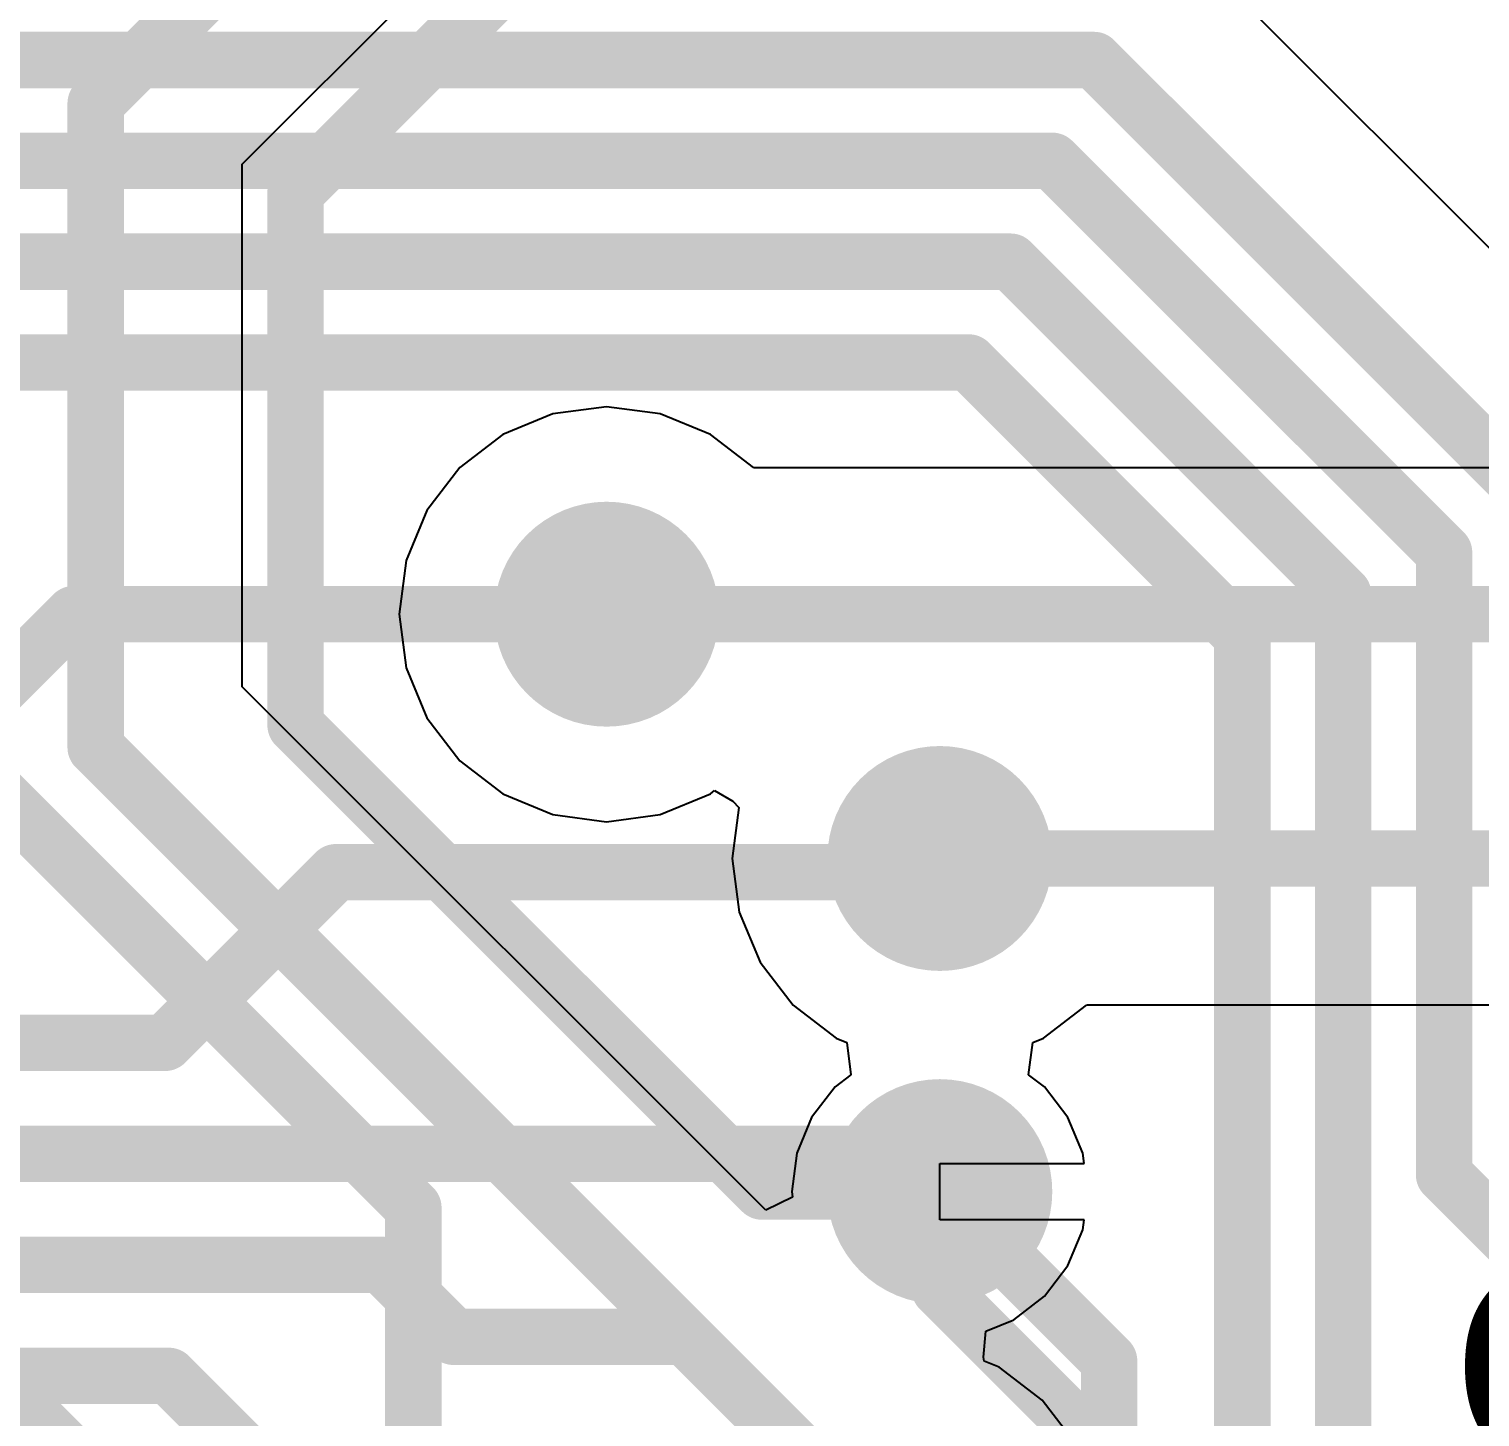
# Model space of a CAD drawing. Header units: millimetres. Extents: x 12 to 126, y 25 to 105.
# Drawn here: x 55 to 61.53, y 36.69 to 42.93 of the extents above; entities that cross this region are included whole.
import ezdxf

# ---------------------------------------------------------------- set-up
doc = ezdxf.new("R2010")
doc.units = ezdxf.units.MM
for name, color, linetype in [('BottomLayer', 5, 'Continuous'), ('BottomSolder', 6, 'Continuous'), ('MultiLayer', 9, 'Continuous'), ('TopLayer', 1, 'Continuous'), ('TopOverlay', 2, 'Continuous'), ('TopSolder', 216, 'Continuous'), ('ViaHoleLayer', 16, 'Continuous')]:
    doc.layers.add(name, color=color, linetype=linetype)

msp = doc.modelspace()

# ---------------------------------------------------------------- linework, layer by layer
at = {"layer": 'BottomLayer'}
for p, q in [((55.9597, 42.3268), (57.0665, 43.4335)), ((55.9597, 39.9732), (55.9597, 42.3268)), ((57.6, 41.2344), (57.3582, 41.2026)), ((57.8418, 41.2026), (57.6, 41.2344)), ((57.3582, 41.2026), (57.1328, 41.1092)), ((58.0672, 41.1092), (57.8418, 41.2026)), ((57.1328, 41.1092), (56.9393, 40.9607)), ((58.2607, 40.9607), (58.0672, 41.1092)), ((56.9393, 40.9607), (56.7908, 40.7672)), ((58.2615, 40.9597), (58.2607, 40.9607)), ((75.1268, 40.9597), (58.2615, 40.9597)), ((56.7908, 40.7672), (56.6974, 40.5418)), ((56.6974, 40.5418), (56.6656, 40.3)), ((56.6656, 40.3), (56.6974, 40.0582)), ((56.6974, 40.0582), (56.7908, 39.8328)), ((58.3169, 37.6161), (55.9597, 39.9732)), ((56.7908, 39.8328), (56.9393, 39.6393)), ((56.9393, 39.6393), (57.1328, 39.4908)), ((57.1328, 39.4908), (57.3582, 39.3974)), ((57.8418, 39.3974), (58.0672, 39.4908)), ((58.0672, 39.4908), (58.0863, 39.5055)), ((58.0863, 39.5055), (58.1687, 39.4583)), ((58.1687, 39.4583), (58.1958, 39.4294)), ((57.3582, 39.3974), (57.6, 39.3656)), ((57.6, 39.3656), (57.8418, 39.3974)), ((58.1958, 39.4294), (58.1656, 39.2)), ((58.1656, 39.2), (58.1974, 38.9582)), ((58.1974, 38.9582), (58.2908, 38.7328)), ((58.2908, 38.7328), (58.4393, 38.5393)), ((58.4393, 38.5393), (58.6328, 38.3908)), ((59.5672, 38.3908), (59.7607, 38.5393)), ((59.7607, 38.5393), (59.7615, 38.5403)), ((59.7615, 38.5403), (81.2866, 38.5403)), ((58.6328, 38.3908), (58.6809, 38.3709)), ((58.6809, 38.3709), (58.7, 38.2255)), ((59.5, 38.2255), (59.5191, 38.3709)), ((59.5191, 38.3709), (59.5672, 38.3908)), ((58.7, 38.2255), (58.629, 38.171)), ((59.571, 38.171), (59.5, 38.2255)), ((58.629, 38.171), (58.5231, 38.0331)), ((59.6769, 38.0331), (59.571, 38.171)), ((58.5231, 38.0331), (58.4566, 37.8724)), ((59.7434, 37.8724), (59.6769, 38.0331)), ((58.4566, 37.8724), (58.4339, 37.7)), ((59.1, 37.573), (59.1, 37.827)), ((59.1, 37.827), (59.7494, 37.827)), ((59.7494, 37.827), (59.7434, 37.8724)), ((58.4339, 37.7), (58.4371, 37.6754)), ((58.4371, 37.6754), (58.3169, 37.6161)), ((59.7494, 37.573), (59.1, 37.573)), ((59.7434, 37.5276), (59.7494, 37.573)), ((59.6769, 37.367), (59.7434, 37.5276)), ((59.571, 37.229), (59.6769, 37.367)), ((59.4331, 37.1231), (59.571, 37.229)), ((59.3078, 37.0713), (59.4331, 37.1231)), ((59.2961, 36.9539), (59.3078, 37.0713)), ((59.3, 36.937), (59.2961, 36.9539)), ((59.3672, 36.9092), (59.3, 36.937)), ((59.5607, 36.7607), (59.3672, 36.9092)), ((59.7092, 36.5672), (59.5607, 36.7607))]:
    msp.add_line(p, q, dxfattribs=at)
at = {"layer": 'BottomLayer', "const_width": 0.254}
for points in [[(56.2, 42.2), (58.1, 44.1)], [(55.3, 42.6), (56.6, 43.9)], [(55.3, 39.7), (55.3, 42.6)], [(56.2, 39.8), (56.2, 42.2)], [(57.6, 40.3), (75.4, 40.3)], [(56.2, 39.8), (58.3, 37.7)], [(55.3, 39.7), (58.9, 36.1)], [(54.8, 39.5579), (56.7302, 37.6277)], [(59.1, 39.2), (81.7, 39.2)], [(58.3, 37.7), (59.1, 37.7)], [(59.1, 37.7), (59.862, 36.938)], [(56.7302, 36.0302), (56.7302, 37.6277)], [(54.2539, 37.4539), (55.9, 35.8079)], [(59.862, 30.3291), (59.862, 36.938)]]:
    msp.add_lwpolyline(points, dxfattribs=at)
at = {"layer": 'BottomLayer'}
for points, const_width in [([(55.2365, 42.6, 1), (55.3635, 42.6, 1)], 0.127), ([(55.2365, 42.6, 1), (55.3635, 42.6, 1)], 0.127), ([(56.1365, 42.2, 1), (56.2635, 42.2, 1)], 0.127), ([(56.1365, 42.2, 1), (56.2635, 42.2, 1)], 0.127), ([(57.3968, 40.3, 1), (57.8032, 40.3, 1)], 0.4064), ([(57.5365, 40.3, 1), (57.6635, 40.3, 1)], 0.127), ([(56.1365, 39.8, 1), (56.2635, 39.8, 1)], 0.127), ([(56.1365, 39.8, 1), (56.2635, 39.8, 1)], 0.127), ([(55.2365, 39.7, 1), (55.3635, 39.7, 1)], 0.127), ([(55.2365, 39.7, 1), (55.3635, 39.7, 1)], 0.127), ([(58.8968, 39.2, 1), (59.3032, 39.2, 1)], 0.4064), ([(59.0365, 39.2, 1), (59.1635, 39.2, 1)], 0.127), ([(58.8968, 37.7, 1), (59.3032, 37.7, 1)], 0.4064), ([(58.2365, 37.7, 1), (58.3635, 37.7, 1)], 0.127), ([(58.2365, 37.7, 1), (58.3635, 37.7, 1)], 0.127), ([(59.0365, 37.7, 1), (59.1635, 37.7, 1)], 0.127), ([(59.0365, 37.7, 1), (59.1635, 37.7, 1)], 0.127), ([(56.6667, 37.6277, 1), (56.7937, 37.6277, 1)], 0.127), ([(56.6667, 37.6277, 1), (56.7937, 37.6277, 1)], 0.127), ([(59.7985, 36.938, 1), (59.9255, 36.938, 1)], 0.127), ([(59.7985, 36.938, 1), (59.9255, 36.938, 1)], 0.127)]:
    msp.add_lwpolyline(points, format="xyb", close=True, dxfattribs=dict(at, const_width=const_width))
at = {"layer": 'BottomSolder', "const_width": 0.5064}
for points in [[(57.3468, 40.3, 1), (57.8532, 40.3, 1)], [(58.8468, 39.2, 1), (59.3532, 39.2, 1)], [(58.8468, 37.7, 1), (59.3532, 37.7, 1)]]:
    msp.add_lwpolyline(points, format="xyb", close=True, dxfattribs=at)
at = {"layer": 'MultiLayer', "const_width": 0.4064}
for points in [[(57.3968, 40.3, 1), (57.8032, 40.3, 1)], [(58.8968, 39.2, 1), (59.3032, 39.2, 1)], [(58.8968, 37.7, 1), (59.3032, 37.7, 1)]]:
    msp.add_lwpolyline(points, format="xyb", close=True, dxfattribs=at)
at = {"layer": 'TopLayer'}
msp.add_line((61.6495, 41.8734), (60.2611, 43.2619), dxfattribs=at)
at = {"layer": 'TopLayer', "const_width": 0.254}
for points in [[(51.9321, 42.7954), (59.7946, 42.7954)], [(59.7946, 42.7954), (62.43, 40.16)], [(52.1201, 42.3414), (59.6065, 42.3414)], [(59.6065, 42.3414), (61.37, 40.5779)], [(52.3082, 41.8874), (59.4185, 41.8874)], [(59.4185, 41.8874), (60.916, 40.3899)], [(52.4962, 41.4334), (59.2304, 41.4334)], [(59.2304, 41.4334), (60.462, 40.2018)], [(61.37, 37.776), (61.37, 40.5779)], [(60.916, 32.1169), (60.916, 40.3899)], [(53.77, 38.87), (55.2, 40.3)], [(55.2, 40.3), (57.6, 40.3)], [(60.462, 31.638), (60.462, 40.2018)], [(59.038, 39.138), (59.1, 39.2)], [(55.613, 38.37), (56.381, 39.138)], [(56.381, 39.138), (59.038, 39.138)], [(52.7049, 38.37), (55.613, 38.37)], [(52.7049, 37.87), (58.93, 37.87)], [(58.93, 37.87), (59.1, 37.7)], [(61.37, 37.776), (62.746, 36.4)], [(59.1, 37.2605), (59.1, 37.7)], [(52.7049, 37.37), (56.5879, 37.37)], [(56.5879, 37.37), (56.9119, 37.046)], [(59.1, 37.2605), (59.862, 36.4985)], [(56.9119, 37.046), (57.954, 37.046)], [(57.954, 37.046), (58.9, 36.1)], [(52.7049, 36.87), (55.63, 36.87)], [(55.63, 36.87), (56.4698, 36.0302)]]:
    msp.add_lwpolyline(points, dxfattribs=at)
at = {"layer": 'TopLayer'}
for points, const_width in [([(59.7311, 42.7954, 1), (59.8581, 42.7954, 1)], 0.127), ([(59.7311, 42.7954, 1), (59.8581, 42.7954, 1)], 0.127), ([(59.543, 42.3414, 1), (59.67, 42.3414, 1)], 0.127), ([(59.543, 42.3414, 1), (59.67, 42.3414, 1)], 0.127), ([(59.355, 41.8874, 1), (59.482, 41.8874, 1)], 0.127), ([(59.355, 41.8874, 1), (59.482, 41.8874, 1)], 0.127), ([(59.1669, 41.4334, 1), (59.2939, 41.4334, 1)], 0.127), ([(59.1669, 41.4334, 1), (59.2939, 41.4334, 1)], 0.127), ([(57.3968, 40.3, 1), (57.8032, 40.3, 1)], 0.4064), ([(61.3065, 40.5779, 1), (61.4335, 40.5779, 1)], 0.127), ([(61.3065, 40.5779, 1), (61.4335, 40.5779, 1)], 0.127), ([(60.8525, 40.3899, 1), (60.9795, 40.3899, 1)], 0.127), ([(60.8525, 40.3899, 1), (60.9795, 40.3899, 1)], 0.127), ([(55.1365, 40.3, 1), (55.2635, 40.3, 1)], 0.127), ([(55.1365, 40.3, 1), (55.2635, 40.3, 1)], 0.127), ([(57.5365, 40.3, 1), (57.6635, 40.3, 1)], 0.127), ([(60.3985, 40.2018, 1), (60.5255, 40.2018, 1)], 0.127), ([(60.3985, 40.2018, 1), (60.5255, 40.2018, 1)], 0.127), ([(58.8968, 39.2, 1), (59.3032, 39.2, 1)], 0.4064), ([(59.0365, 39.2, 1), (59.1635, 39.2, 1)], 0.127), ([(56.3175, 39.138, 1), (56.4445, 39.138, 1)], 0.127), ([(56.3175, 39.138, 1), (56.4445, 39.138, 1)], 0.127), ([(58.9745, 39.138, 1), (59.1015, 39.138, 1)], 0.127), ([(58.9745, 39.138, 1), (59.1015, 39.138, 1)], 0.127), ([(55.5495, 38.37, 1), (55.6765, 38.37, 1)], 0.127), ([(55.5495, 38.37, 1), (55.6765, 38.37, 1)], 0.127), ([(58.8968, 37.7, 1), (59.3032, 37.7, 1)], 0.4064), ([(58.8665, 37.87, 1), (58.9935, 37.87, 1)], 0.127), ([(58.8665, 37.87, 1), (58.9935, 37.87, 1)], 0.127), ([(61.3065, 37.776, 1), (61.4335, 37.776, 1)], 0.127), ([(61.3065, 37.776, 1), (61.4335, 37.776, 1)], 0.127), ([(59.0365, 37.7, 1), (59.1635, 37.7, 1)], 0.127), ([(59.0365, 37.7, 1), (59.1635, 37.7, 1)], 0.127), ([(56.5244, 37.37, 1), (56.6514, 37.37, 1)], 0.127), ([(56.5244, 37.37, 1), (56.6514, 37.37, 1)], 0.127), ([(59.0365, 37.2605, 1), (59.1635, 37.2605, 1)], 0.127), ([(59.0365, 37.2605, 1), (59.1635, 37.2605, 1)], 0.127), ([(56.8484, 37.046, 1), (56.9754, 37.046, 1)], 0.127), ([(56.8484, 37.046, 1), (56.9754, 37.046, 1)], 0.127), ([(57.8905, 37.046, 1), (58.0175, 37.046, 1)], 0.127), ([(57.8905, 37.046, 1), (58.0175, 37.046, 1)], 0.127), ([(55.5665, 36.87, 1), (55.6935, 36.87, 1)], 0.127), ([(55.5665, 36.87, 1), (55.6935, 36.87, 1)], 0.127)]:
    msp.add_lwpolyline(points, format="xyb", close=True, dxfattribs=dict(at, const_width=const_width))
at = {"layer": 'TopSolder', "const_width": 0.5064}
for points in [[(57.3468, 40.3, 1), (57.8532, 40.3, 1)], [(58.8468, 39.2, 1), (59.3532, 39.2, 1)], [(58.8468, 37.7, 1), (59.3532, 37.7, 1)]]:
    msp.add_lwpolyline(points, format="xyb", close=True, dxfattribs=at)
at = {"layer": 'ViaHoleLayer', "const_width": 0.2032}
for points in [[(57.4984, 40.3, 1), (57.7016, 40.3, 1)], [(58.9984, 39.2, 1), (59.2016, 39.2, 1)], [(58.9984, 37.7, 1), (59.2016, 37.7, 1)]]:
    msp.add_lwpolyline(points, format="xyb", close=True, dxfattribs=at)

# ---------------------------------------------------------------- texts
at = {"layer": 'TopOverlay'}
msp.add_text('C7', height=0.9, dxfattribs=at).set_placement((61.403, 36.4589))

doc.saveas('drawing.dxf')
